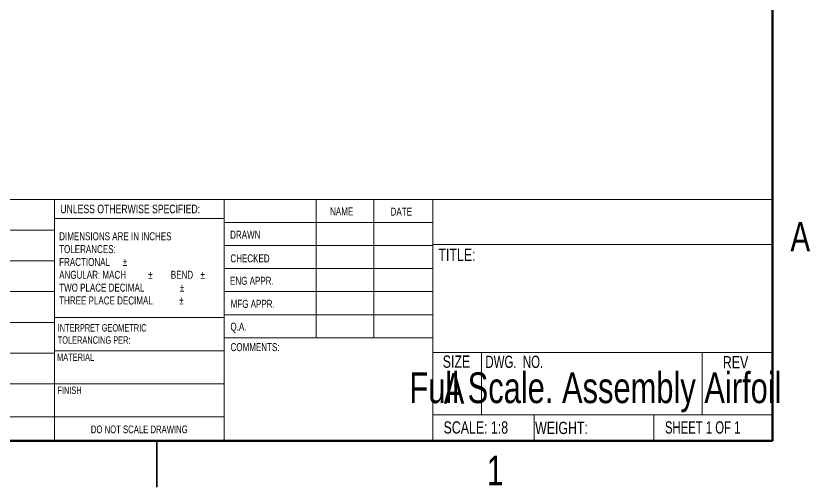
# Model space of a CAD drawing. Header units: inches. Extents: x 0.1 to 10.9, y 0.1 to 8.4.
# Drawn here: x 4.35 to 10.81, y 0.12 to 3.96 of the extents above; entities that cross this region are included whole.
import ezdxf

# ---------------------------------------------------------------- set-up
doc = ezdxf.new("R2010")
doc.units = ezdxf.units.IN
doc.header["$MEASUREMENT"] = 0
doc.styles.add('SLDTEXTSTYLE0', font='TXT', dxfattribs={"width": 0.75})
doc.styles.add('SLDTEXTSTYLE1', font='TXT', dxfattribs={"width": 0.6875})
doc.styles.add('SLDTEXTSTYLE2', font='TXT', dxfattribs={"width": 0.694444})

# ---------------------------------------------------------------- blocks, each defined once
blk = doc.blocks.new('SW_NOTE_0')
at = {"color": 0, "linetype": 'Continuous', "lineweight": 0, "char_height": 0.06, "attachment_point": 1, "style": 'SLDTEXTSTYLE0'}
for s, insert in [('INTERPRET GEOMETRIC', (0, 0.0773)), ('TOLERANCING PER:', (0, -0.022))]:
    blk.add_mtext(s, dxfattribs=dict(at, insert=insert))
blk = doc.blocks.new('SW_NOTE_1')
at = {"color": 0, "linetype": 'Continuous', "lineweight": 0, "char_height": 0.065, "attachment_point": 1, "style": 'SLDTEXTSTYLE0'}
for s, insert in [('DIMENSIONS ARE IN INCHES', (0, 0.0838)), ('TOLERANCES:', (0, -0.0206)), ('FRACTIONAL', (0, -0.125)), ('%%p', (0.5176, -0.125)), ('ANGULAR: MACH', (0, -0.2293)), ('%%p', (0.7234, -0.2293)), ('BEND', (0.9072, -0.2293)), ('%%p', (1.1478, -0.2293)), ('TWO PLACE DECIMAL', (0, -0.3337)), ('%%p', (0.9794, -0.3337)), ('THREE PLACE DECIMAL', (0, -0.4381)), ('%%p', (0.9738, -0.4381))]:
    blk.add_mtext(s, dxfattribs=dict(at, insert=insert))

msp = doc.modelspace()

# ---------------------------------------------------------------- linework, layer by layer
at = {"color": 7, "linetype": 'Continuous', "lineweight": 50}
for p, q in [((10.5, 8), (10.5, 0.5)), ((10.5, 0.5), (0.5, 0.5))]:
    msp.add_line(p, q, dxfattribs=at)
at = {"color": 7, "linetype": 'Continuous', "lineweight": 18}
for p, q in [((2.6911, 2.4643), (10.5, 2.4643)), ((4.6683, 0.5), (4.6683, 2.4643)), ((6.0452, 2.4643), (6.0452, 0.5)), ((6.7937, 2.4643), (6.7937, 1.3393)), ((7.2622, 2.4643), (7.2622, 1.3393)), ((7.7413, 2.4643), (7.7413, 0.5)), ((6.0452, 2.31), (4.6683, 2.31)), ((6.0452, 2.2768), (7.7413, 2.2768)), ((2.6911, 2.2143), (4.6683, 2.2143)), ((6.0452, 2.0893), (7.7413, 2.0893)), ((7.7413, 2.0972), (10.5, 2.0972)), ((2.6911, 1.9643), (4.6683, 1.9643)), ((6.0452, 1.9018), (7.7413, 1.9018)), ((2.6911, 1.7143), (4.6683, 1.7143)), ((7.7413, 1.7143), (6.0452, 1.7143)), ((4.6683, 1.5037), (6.0497, 1.5037)), ((7.7413, 1.5268), (6.0452, 1.5268)), ((2.6911, 1.4643), (4.6683, 1.4643)), ((7.7413, 1.3393), (6.0497, 1.3393)), ((4.6683, 1.2337), (6.0497, 1.2337)), ((2.6911, 1.2143), (4.6683, 1.2143)), ((7.7413, 1.2199), (10.5, 1.2199)), ((8.1368, 1.2199), (8.1368, 0.7129)), ((9.9281, 1.2199), (9.9281, 0.7129)), ((2.6911, 0.9643), (4.6683, 0.9643)), ((4.6683, 0.9637), (6.0452, 0.9637)), ((7.7413, 0.7129), (10.5, 0.7129)), ((8.5644, 0.7129), (8.5644, 0.5)), ((9.5363, 0.7129), (9.5363, 0.5)), ((2.6911, 0.6963), (6.0452, 0.6963))]:
    msp.add_line(p, q, dxfattribs=at)
at = {"color": 7, "linetype": 'Continuous', "lineweight": 25}
for p, q in [((5.5, 0.125), (5.5, 0.5)), ((5.5, 0.5), (5.5, 0.125))]:
    msp.add_line(p, q, dxfattribs=at)

# ---------------------------------------------------------------- block references
at = {"color": 7, "linetype": 'Continuous', "lineweight": 0}
for name, p in [('SW_NOTE_1', (4.7054, 2.1128)), ('SW_NOTE_0', (4.6933, 1.3726))]:
    msp.add_blockref(name, p, dxfattribs=at)

# ---------------------------------------------------------------- texts
for s, insert, char_height, attachment_point, style in [('UNLESS OTHERWISE SPECIFIED:', (4.7149, 2.4212), 0.07, 1, 'SLDTEXTSTYLE0'), ('NAME', (6.9065, 2.3985), 0.065, 1, 'SLDTEXTSTYLE0'), ('DATE', (7.3982, 2.3968), 0.065, 1, 'SLDTEXTSTYLE0'), ('A', (10.7266, 2.2809), 0.24, 2, 'SLDTEXTSTYLE0'), ('DRAWN', (6.0944, 2.2096), 0.065, 1, 'SLDTEXTSTYLE0'), ('CHECKED', (6.0965, 2.0172), 0.065, 1, 'SLDTEXTSTYLE0'), ('TITLE:', (7.7871, 2.0627), 0.1, 1, 'SLDTEXTSTYLE0'), ('ENG APPR.', (6.0936, 1.8347), 0.065, 1, 'SLDTEXTSTYLE0'), ('MFG APPR.', (6.0985, 1.6475), 0.065, 1, 'SLDTEXTSTYLE0'), ('Q.A.', (6.0969, 1.4615), 0.065, 1, 'SLDTEXTSTYLE0'), ('COMMENTS:', (6.0978, 1.2956), 0.065, 1, 'SLDTEXTSTYLE0'), ('MATERIAL', (4.6882, 1.2107), 0.06, 1, 'SLDTEXTSTYLE0'), ('SIZE', (7.822, 1.1952), 0.1, 1, 'SLDTEXTSTYLE0'), ('DWG.  NO.', (8.1685, 1.1938), 0.1, 1, 'SLDTEXTSTYLE2'), ('REV', (10.0978, 1.1899), 0.1, 1, 'SLDTEXTSTYLE0'), ('Full Scale. Assembly Airfoil', (9.0623, 1.058), 0.25, 2, 'SLDTEXTSTYLE0'), ('A', (7.8299, 1.0521), 0.25, 1, 'SLDTEXTSTYLE0'), ('FINISH', (4.6909, 0.9425), 0.06, 1, 'SLDTEXTSTYLE0'), ('SCALE: 1:8', (7.8287, 0.66), 0.1, 1, 'SLDTEXTSTYLE0'), ('WEIGHT:', (8.5724, 0.6566), 0.1, 1, 'SLDTEXTSTYLE0'), ('SHEET 1 OF 1', (9.6272, 0.6604), 0.1, 1, 'SLDTEXTSTYLE1'), ('DO NOT SCALE DRAWING', (5.3564, 0.6258), 0.0625, 2, 'SLDTEXTSTYLE0'), ('1', (8.2476, 0.3803), 0.24, 2, 'SLDTEXTSTYLE0')]:
    msp.add_mtext(s, dxfattribs=dict(at, insert=insert, char_height=char_height, attachment_point=attachment_point, style=style))

doc.saveas('drawing.dxf')
